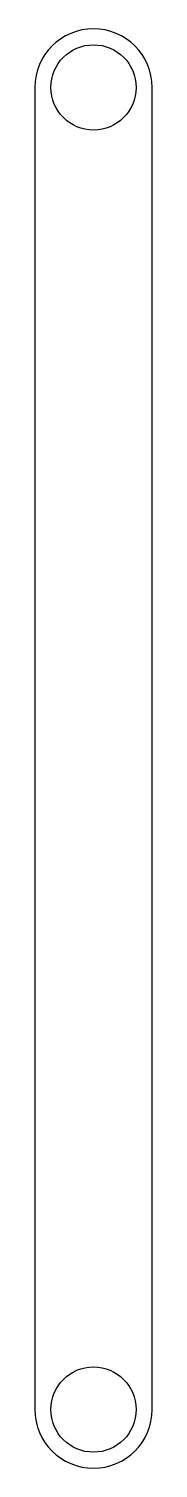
# Model space of a CAD drawing. Header units: millimetres. Extents: x -6 to 6, y -6 to 130.
import ezdxf

# ---------------------------------------------------------------- set-up
doc = ezdxf.new("R2010")
doc.units = ezdxf.units.MM

msp = doc.modelspace()

# ---------------------------------------------------------------- linework, layer by layer
at = {"color": 7, "linetype": 'Continuous', "lineweight": 25}
for p, q in [((-5.5, 124), (-5.5, 0)), ((5.5, 0), (5.5, 124))]:
    msp.add_line(p, q, dxfattribs=at)
for centre in [(0, 124), (0, 0)]:
    msp.add_circle(centre, 4, dxfattribs=at)
for centre, start, end in [((0, 124), 0, 180), ((0, 0), 180, 0)]:
    msp.add_arc(centre, 5.5, start, end, dxfattribs=at)

doc.saveas('drawing.dxf')
